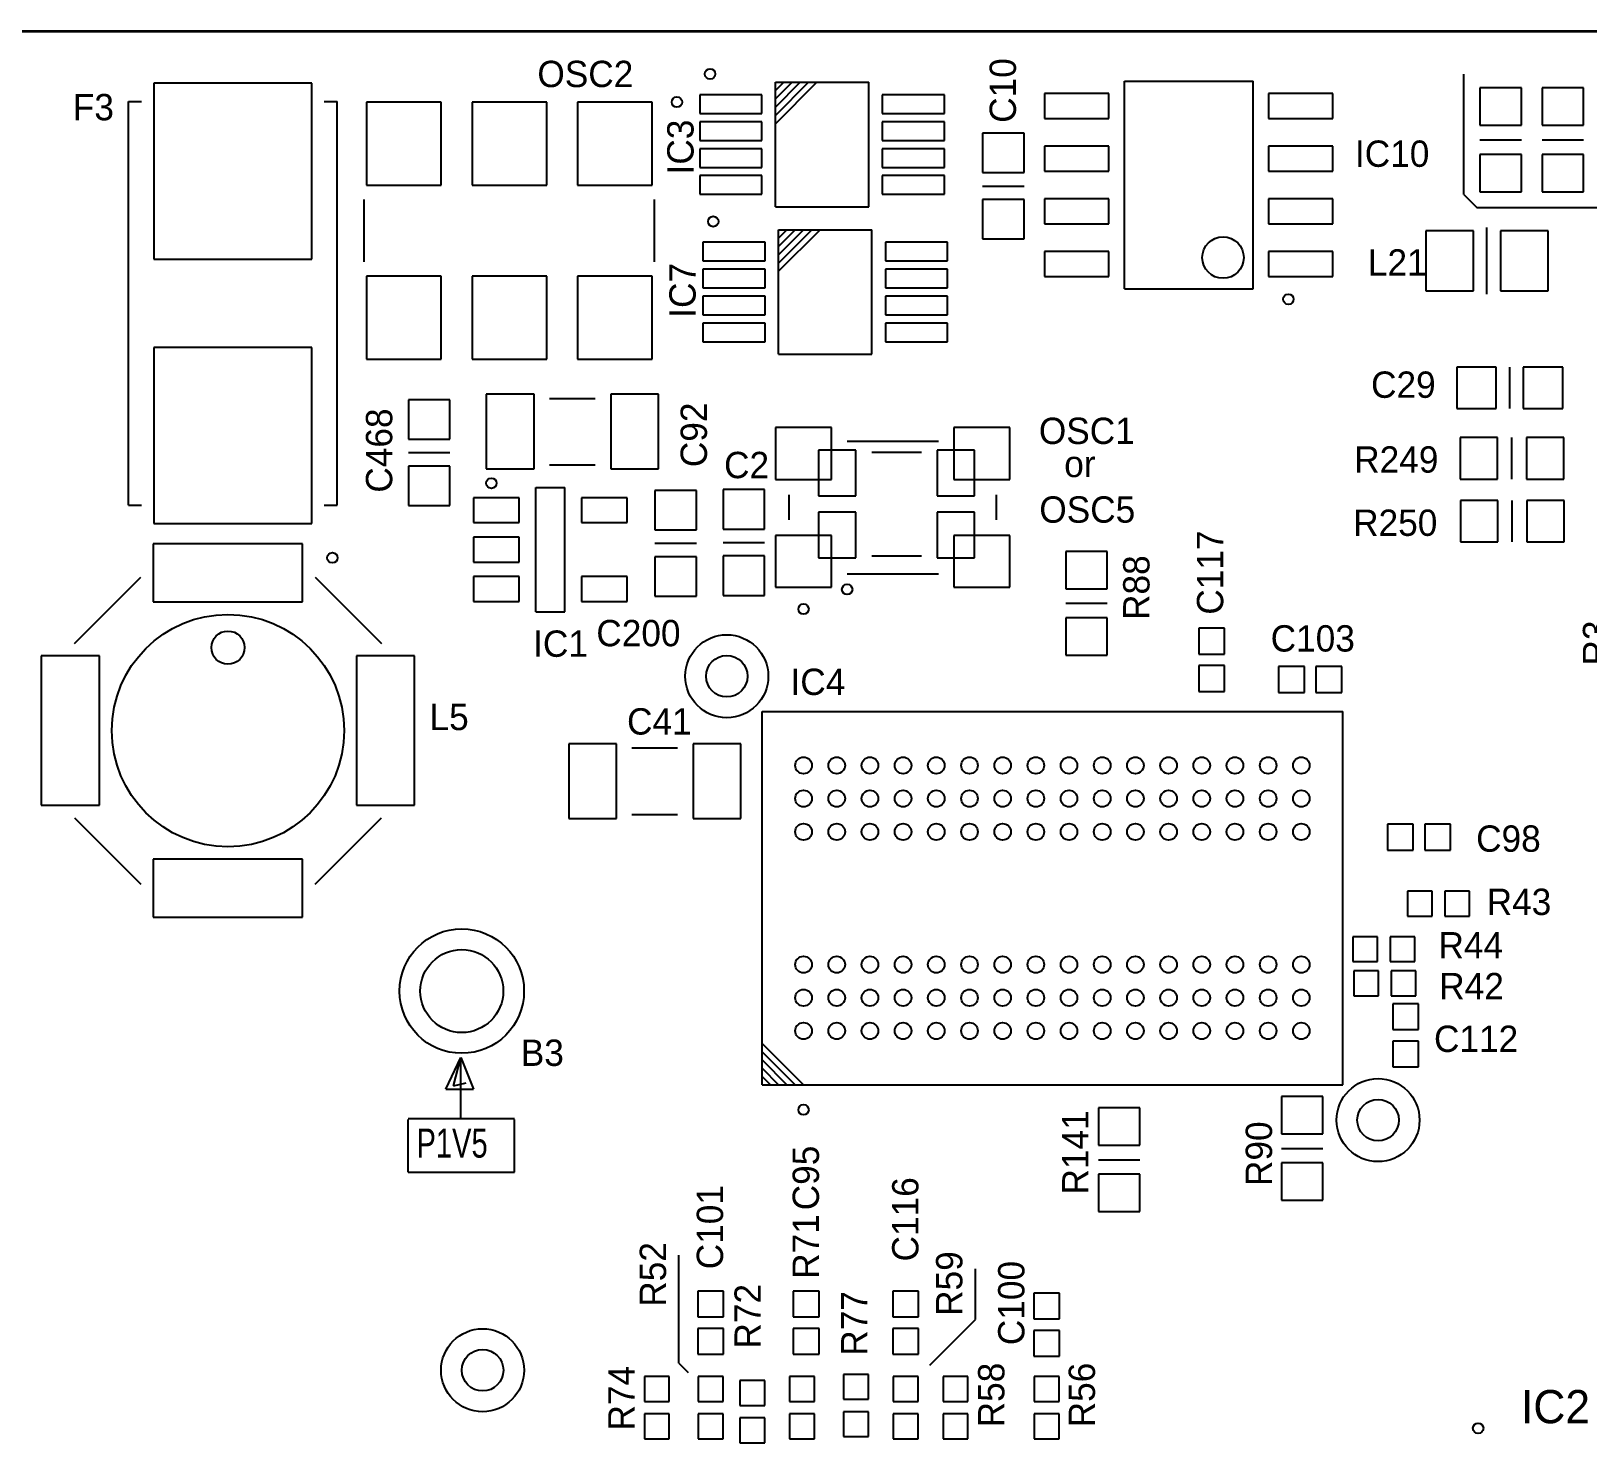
# Model space of a CAD drawing. Header units: millimetres. Extents: x -233 to 1, y -1 to 128.
# Drawn here: x -150.9 to -113.37, y 92.33 to 126.36 of the extents above; entities that cross this region are included whole.
import ezdxf

# ---------------------------------------------------------------- set-up
doc = ezdxf.new("R2010")
doc.units = ezdxf.units.MM
doc.header["$LTSCALE"] = 0.5
doc.layers.add('AM_2', color=141, linetype='Continuous', lineweight=35)
doc.layers.add('AM_2N', color=51, linetype='Continuous', lineweight=25)

msp = doc.modelspace()

# ---------------------------------------------------------------- linework, layer by layer
at = {"layer": 'AM_2'}
msp.add_line((-227.995, 126.361), (-56.595, 126.361), dxfattribs=at)
at = {"layer": 'AM_2N'}
for p, q in [((-144.131, 125.11), (-147.941, 125.11)), ((-147.941, 125.11), (-147.941, 120.865)), ((-144.131, 120.865), (-144.131, 125.11)), ((-132.956, 125.128), (-130.706, 125.128)), ((-132.956, 122.128), (-132.956, 125.128)), ((-132.956, 124.928), (-132.756, 125.128)), ((-132.956, 124.728), (-132.556, 125.128)), ((-132.956, 124.528), (-132.356, 125.128)), ((-132.956, 124.328), (-132.156, 125.128)), ((-132.956, 124.128), (-131.956, 125.128)), ((-130.706, 122.128), (-130.706, 125.128)), ((-124.541, 120.153), (-124.541, 125.153)), ((-124.541, 125.153), (-121.441, 125.153)), ((-121.441, 120.153), (-121.441, 125.153)), ((-116.362, 122.424), (-116.362, 125.32)), ((-114.974, 124.991), (-115.974, 124.991)), ((-115.974, 124.991), (-115.974, 124.091)), ((-114.974, 124.091), (-114.974, 124.991)), ((-113.474, 124.991), (-114.474, 124.991)), ((-114.474, 124.991), (-114.474, 124.091)), ((-113.474, 124.091), (-113.474, 124.991)), ((-148.551, 124.665), (-148.236, 124.665)), ((-148.551, 114.935), (-148.551, 124.665)), ((-143.837, 124.665), (-143.522, 124.665)), ((-143.521, 114.935), (-143.521, 124.665)), ((-141.01, 124.652), (-142.81, 124.652)), ((-142.81, 124.652), (-142.81, 122.652)), ((-141.01, 122.652), (-141.01, 124.652)), ((-138.47, 124.652), (-140.27, 124.652)), ((-140.27, 124.652), (-140.27, 122.652)), ((-138.47, 122.652), (-138.47, 124.652)), ((-135.93, 124.652), (-137.73, 124.652)), ((-137.73, 124.652), (-137.73, 122.652)), ((-135.93, 122.652), (-135.93, 124.652)), ((-134.781, 124.828), (-134.781, 124.378)), ((-133.281, 124.828), (-134.781, 124.828)), ((-133.281, 124.378), (-133.281, 124.828)), ((-130.381, 124.828), (-130.381, 124.378)), ((-128.881, 124.828), (-130.381, 124.828)), ((-128.881, 124.378), (-128.881, 124.828)), ((-124.916, 124.858), (-126.466, 124.858)), ((-126.466, 124.858), (-126.466, 124.258)), ((-124.916, 124.258), (-124.916, 124.858)), ((-119.516, 124.858), (-121.066, 124.858)), ((-121.066, 124.858), (-121.066, 124.258)), ((-119.516, 124.258), (-119.516, 124.858)), ((-134.781, 124.378), (-133.281, 124.378)), ((-130.381, 124.378), (-128.881, 124.378)), ((-126.466, 124.258), (-124.916, 124.258)), ((-121.066, 124.258), (-119.516, 124.258)), ((-134.781, 124.178), (-134.781, 123.728)), ((-133.281, 124.178), (-134.781, 124.178)), ((-133.281, 123.728), (-133.281, 124.178)), ((-130.381, 124.178), (-130.381, 123.728)), ((-128.881, 124.178), (-130.381, 124.178)), ((-128.881, 123.728), (-128.881, 124.178)), ((-126.961, 123.902), (-127.961, 123.902)), ((-127.961, 123.902), (-127.961, 122.952)), ((-126.961, 122.952), (-126.961, 123.902)), ((-115.974, 124.091), (-114.974, 124.091)), ((-114.474, 124.091), (-113.474, 124.091)), ((-134.781, 123.728), (-133.281, 123.728)), ((-134.781, 123.528), (-134.781, 123.078)), ((-133.281, 123.528), (-134.781, 123.528)), ((-133.281, 123.078), (-133.281, 123.528)), ((-130.381, 123.728), (-128.881, 123.728)), ((-130.381, 123.528), (-130.381, 123.078)), ((-128.881, 123.528), (-130.381, 123.528)), ((-128.881, 123.078), (-128.881, 123.528)), ((-124.916, 123.588), (-126.466, 123.588)), ((-126.466, 123.588), (-126.466, 122.988)), ((-124.916, 122.988), (-124.916, 123.588)), ((-119.516, 123.588), (-121.066, 123.588)), ((-121.066, 123.588), (-121.066, 122.988)), ((-119.516, 122.988), (-119.516, 123.588)), ((-115.974, 123.741), (-114.974, 123.741)), ((-114.474, 123.741), (-113.474, 123.741)), ((-114.974, 123.391), (-115.974, 123.391)), ((-115.974, 123.391), (-115.974, 122.491)), ((-114.974, 122.491), (-114.974, 123.391)), ((-113.474, 123.391), (-114.474, 123.391)), ((-114.474, 123.391), (-114.474, 122.491)), ((-113.474, 122.491), (-113.474, 123.391)), ((-134.781, 123.078), (-133.281, 123.078)), ((-134.781, 122.878), (-134.781, 122.428)), ((-133.281, 122.878), (-134.781, 122.878)), ((-133.281, 122.428), (-133.281, 122.878)), ((-130.381, 123.078), (-128.881, 123.078)), ((-130.381, 122.878), (-130.381, 122.428)), ((-128.881, 122.878), (-130.381, 122.878)), ((-128.881, 122.428), (-128.881, 122.878)), ((-127.961, 122.952), (-126.961, 122.952)), ((-126.466, 122.988), (-124.916, 122.988)), ((-121.066, 122.988), (-119.516, 122.988)), ((-142.81, 122.652), (-141.01, 122.652)), ((-140.27, 122.652), (-138.47, 122.652)), ((-137.73, 122.652), (-135.93, 122.652)), ((-134.781, 122.428), (-133.281, 122.428)), ((-130.381, 122.428), (-128.881, 122.428)), ((-127.961, 122.627), (-126.961, 122.627)), ((-116.362, 122.424), (-116.046, 122.109)), ((-115.974, 122.491), (-114.974, 122.491)), ((-114.474, 122.491), (-113.474, 122.491)), ((-142.87, 120.802), (-142.87, 122.302)), ((-135.87, 120.802), (-135.87, 122.302)), ((-132.956, 122.128), (-130.706, 122.128)), ((-126.961, 122.302), (-127.961, 122.302)), ((-127.961, 122.302), (-127.961, 121.352)), ((-126.961, 121.352), (-126.961, 122.302)), ((-124.916, 122.318), (-126.466, 122.318)), ((-126.466, 122.318), (-126.466, 121.718)), ((-124.916, 121.718), (-124.916, 122.318)), ((-119.516, 122.318), (-121.066, 122.318)), ((-121.066, 122.318), (-121.066, 121.718)), ((-119.516, 121.718), (-119.516, 122.318)), ((-116.046, 122.109), (-107.886, 122.109)), ((-126.466, 121.718), (-124.916, 121.718)), ((-121.066, 121.718), (-119.516, 121.718)), ((-115.803, 120.024), (-115.803, 121.624)), ((-134.705, 121.272), (-134.705, 120.822)), ((-133.205, 121.272), (-134.705, 121.272)), ((-133.205, 120.822), (-133.205, 121.272)), ((-132.88, 121.572), (-130.63, 121.572)), ((-132.88, 118.572), (-132.88, 121.572)), ((-132.88, 121.372), (-132.68, 121.572)), ((-132.88, 121.172), (-132.48, 121.572)), ((-132.88, 120.972), (-132.28, 121.572)), ((-132.88, 120.772), (-132.08, 121.572)), ((-132.88, 120.572), (-131.88, 121.572)), ((-130.63, 118.572), (-130.63, 121.572)), ((-130.305, 121.272), (-130.305, 120.822)), ((-128.805, 121.272), (-130.305, 121.272)), ((-128.805, 120.822), (-128.805, 121.272)), ((-127.961, 121.352), (-126.961, 121.352)), ((-116.128, 121.549), (-117.278, 121.549)), ((-117.278, 121.549), (-117.278, 120.099)), ((-116.128, 120.099), (-116.128, 121.549)), ((-114.328, 121.549), (-115.478, 121.549)), ((-115.478, 121.549), (-115.478, 120.099)), ((-114.328, 120.099), (-114.328, 121.549)), ((-147.941, 120.865), (-144.131, 120.865)), ((-124.916, 121.048), (-126.466, 121.048)), ((-126.466, 121.048), (-126.466, 120.448)), ((-124.916, 120.448), (-124.916, 121.048)), ((-119.516, 121.048), (-121.066, 121.048)), ((-121.066, 121.048), (-121.066, 120.448)), ((-119.516, 120.448), (-119.516, 121.048)), ((-134.705, 120.822), (-133.205, 120.822)), ((-134.705, 120.622), (-134.705, 120.172)), ((-133.205, 120.622), (-134.705, 120.622)), ((-133.205, 120.172), (-133.205, 120.622)), ((-130.305, 120.822), (-128.805, 120.822)), ((-130.305, 120.622), (-130.305, 120.172)), ((-128.805, 120.622), (-130.305, 120.622)), ((-128.805, 120.172), (-128.805, 120.622)), ((-141.01, 120.452), (-142.81, 120.452)), ((-142.81, 120.452), (-142.81, 118.452)), ((-141.01, 118.452), (-141.01, 120.452)), ((-138.47, 120.452), (-140.27, 120.452)), ((-140.27, 120.452), (-140.27, 118.452)), ((-138.47, 118.452), (-138.47, 120.452)), ((-135.93, 120.452), (-137.73, 120.452)), ((-137.73, 120.452), (-137.73, 118.452)), ((-135.93, 118.452), (-135.93, 120.452)), ((-134.705, 120.172), (-133.205, 120.172)), ((-130.305, 120.172), (-128.805, 120.172)), ((-126.466, 120.448), (-124.916, 120.448)), ((-124.541, 120.153), (-121.441, 120.153)), ((-121.066, 120.448), (-119.516, 120.448)), ((-117.278, 120.099), (-116.128, 120.099)), ((-115.478, 120.099), (-114.328, 120.099)), ((-134.705, 119.972), (-134.705, 119.522)), ((-133.205, 119.972), (-134.705, 119.972)), ((-133.205, 119.522), (-133.205, 119.972)), ((-130.305, 119.972), (-130.305, 119.522)), ((-128.805, 119.972), (-130.305, 119.972)), ((-128.805, 119.522), (-128.805, 119.972)), ((-134.705, 119.522), (-133.205, 119.522)), ((-130.305, 119.522), (-128.805, 119.522)), ((-134.705, 119.322), (-134.705, 118.872)), ((-133.205, 119.322), (-134.705, 119.322)), ((-133.205, 118.872), (-133.205, 119.322)), ((-130.305, 119.322), (-130.305, 118.872)), ((-128.805, 119.322), (-130.305, 119.322)), ((-128.805, 118.872), (-128.805, 119.322)), ((-144.131, 118.735), (-147.941, 118.735)), ((-147.941, 118.735), (-147.941, 114.49)), ((-144.131, 114.49), (-144.131, 118.735)), ((-134.705, 118.872), (-133.205, 118.872)), ((-130.305, 118.872), (-128.805, 118.872)), ((-142.81, 118.452), (-141.01, 118.452)), ((-140.27, 118.452), (-138.47, 118.452)), ((-137.73, 118.452), (-135.93, 118.452)), ((-132.88, 118.572), (-130.63, 118.572)), ((-116.527, 118.265), (-116.527, 117.265)), ((-115.577, 118.265), (-116.527, 118.265)), ((-115.577, 117.265), (-115.577, 118.265)), ((-115.252, 117.265), (-115.252, 118.265)), ((-114.927, 118.265), (-114.927, 117.265)), ((-113.977, 118.265), (-114.927, 118.265)), ((-113.977, 117.265), (-113.977, 118.265)), ((-140.804, 117.476), (-141.804, 117.476)), ((-141.804, 117.476), (-141.804, 116.526)), ((-140.804, 116.526), (-140.804, 117.476)), ((-138.775, 117.609), (-139.925, 117.609)), ((-139.925, 117.609), (-139.925, 115.809)), ((-138.775, 115.809), (-138.775, 117.609)), ((-138.4, 117.509), (-137.3, 117.509)), ((-135.775, 117.609), (-136.925, 117.609)), ((-136.925, 117.609), (-136.925, 115.809)), ((-135.775, 115.809), (-135.775, 117.609)), ((-116.527, 117.265), (-115.577, 117.265)), ((-114.927, 117.265), (-113.977, 117.265)), ((-131.603, 116.805), (-132.953, 116.805)), ((-132.953, 116.805), (-132.953, 115.555)), ((-131.603, 115.555), (-131.603, 116.805)), ((-127.303, 116.805), (-128.653, 116.805)), ((-128.653, 116.805), (-128.653, 115.555)), ((-127.303, 115.555), (-127.303, 116.805)), ((-141.804, 116.526), (-140.804, 116.526)), ((-131.228, 116.48), (-129.028, 116.48)), ((-116.452, 116.563), (-116.452, 115.563)), ((-115.552, 116.563), (-116.452, 116.563)), ((-115.552, 115.563), (-115.552, 116.563)), ((-115.202, 115.563), (-115.202, 116.563)), ((-114.852, 116.563), (-114.852, 115.563)), ((-113.952, 116.563), (-114.852, 116.563)), ((-113.952, 115.563), (-113.952, 116.563)), ((-141.804, 116.201), (-140.804, 116.201)), ((-131.014, 116.262), (-131.914, 116.262)), ((-131.914, 116.262), (-131.914, 115.162)), ((-131.014, 115.162), (-131.014, 116.262)), ((-130.634, 116.212), (-129.434, 116.212)), ((-128.154, 116.262), (-129.054, 116.262)), ((-129.054, 116.262), (-129.054, 115.162)), ((-128.154, 115.162), (-128.154, 116.262)), ((-140.804, 115.876), (-141.804, 115.876)), ((-141.804, 115.876), (-141.804, 114.926)), ((-140.804, 114.926), (-140.804, 115.876)), ((-139.925, 115.809), (-138.775, 115.809)), ((-138.4, 115.909), (-137.3, 115.909)), ((-136.925, 115.809), (-135.775, 115.809)), ((-138.733, 115.364), (-138.033, 115.364)), ((-138.733, 112.364), (-138.733, 115.364)), ((-138.033, 112.364), (-138.033, 115.364)), ((-134.861, 115.292), (-135.861, 115.292)), ((-135.861, 115.292), (-135.861, 114.342)), ((-134.861, 114.342), (-134.861, 115.292)), ((-133.217, 115.31), (-134.217, 115.31)), ((-134.217, 115.31), (-134.217, 114.36)), ((-133.217, 114.36), (-133.217, 115.31)), ((-132.953, 115.555), (-131.603, 115.555)), ((-128.653, 115.555), (-127.303, 115.555)), ((-116.452, 115.563), (-115.552, 115.563)), ((-114.852, 115.563), (-113.952, 115.563)), ((-148.551, 114.935), (-148.236, 114.935)), ((-143.836, 114.935), (-143.521, 114.935)), ((-141.804, 114.926), (-140.804, 114.926)), ((-140.233, 115.114), (-140.233, 114.514)), ((-139.133, 115.114), (-140.233, 115.114)), ((-139.133, 114.514), (-139.133, 115.114)), ((-137.633, 115.114), (-137.633, 114.514)), ((-136.533, 115.114), (-137.633, 115.114)), ((-136.533, 114.514), (-136.533, 115.114)), ((-132.628, 114.58), (-132.628, 115.18)), ((-131.914, 115.162), (-131.014, 115.162)), ((-129.054, 115.162), (-128.154, 115.162)), ((-127.628, 114.58), (-127.628, 115.18)), ((-116.443, 115.05), (-116.443, 114.05)), ((-115.543, 115.05), (-116.443, 115.05)), ((-115.543, 114.05), (-115.543, 115.05)), ((-115.193, 114.05), (-115.193, 115.05)), ((-114.843, 115.05), (-114.843, 114.05)), ((-113.943, 115.05), (-114.843, 115.05)), ((-113.943, 114.05), (-113.943, 115.05)), ((-147.941, 114.49), (-144.131, 114.49)), ((-140.233, 114.514), (-139.133, 114.514)), ((-137.633, 114.514), (-136.533, 114.514)), ((-131.014, 114.762), (-131.914, 114.762)), ((-131.914, 114.762), (-131.914, 113.662)), ((-131.014, 113.662), (-131.014, 114.762)), ((-128.154, 114.762), (-129.054, 114.762)), ((-129.054, 114.762), (-129.054, 113.662)), ((-128.154, 113.662), (-128.154, 114.762)), ((-140.233, 114.164), (-140.233, 113.564)), ((-139.133, 114.164), (-140.233, 114.164)), ((-139.133, 113.564), (-139.133, 114.164)), ((-135.861, 114.342), (-134.861, 114.342)), ((-134.217, 114.36), (-133.217, 114.36)), ((-131.603, 114.205), (-132.953, 114.205)), ((-132.953, 114.205), (-132.953, 112.955)), ((-131.603, 112.955), (-131.603, 114.205)), ((-127.303, 114.205), (-128.653, 114.205)), ((-128.653, 114.205), (-128.653, 112.955)), ((-127.303, 112.955), (-127.303, 114.205)), ((-144.353, 114.001), (-147.953, 114.001)), ((-147.953, 114.001), (-147.953, 112.601)), ((-144.353, 112.601), (-144.353, 114.001)), ((-135.861, 114.017), (-134.861, 114.017)), ((-134.217, 114.035), (-133.217, 114.035)), ((-130.634, 113.712), (-129.434, 113.712)), ((-124.955, 113.819), (-125.955, 113.819)), ((-125.955, 113.819), (-125.955, 112.919)), ((-124.955, 112.919), (-124.955, 113.819)), ((-116.443, 114.05), (-115.543, 114.05)), ((-114.843, 114.05), (-113.943, 114.05)), ((-140.233, 113.564), (-139.133, 113.564)), ((-134.861, 113.692), (-135.861, 113.692)), ((-135.861, 113.692), (-135.861, 112.742)), ((-134.861, 112.742), (-134.861, 113.692)), ((-133.217, 113.71), (-134.217, 113.71)), ((-134.217, 113.71), (-134.217, 112.76)), ((-133.217, 112.76), (-133.217, 113.71)), ((-131.914, 113.662), (-131.014, 113.662)), ((-129.054, 113.662), (-128.154, 113.662)), ((-149.853, 111.601), (-148.253, 113.201)), ((-144.053, 113.201), (-142.453, 111.601)), ((-140.233, 113.214), (-140.233, 112.614)), ((-139.133, 113.214), (-140.233, 113.214)), ((-139.133, 112.614), (-139.133, 113.214)), ((-137.633, 113.214), (-137.633, 112.614)), ((-136.533, 113.214), (-137.633, 113.214)), ((-136.533, 112.614), (-136.533, 113.214)), ((-131.228, 113.28), (-129.028, 113.28)), ((-147.953, 112.601), (-144.353, 112.601)), ((-140.233, 112.614), (-139.133, 112.614)), ((-137.633, 112.614), (-136.533, 112.614)), ((-135.861, 112.742), (-134.861, 112.742)), ((-134.217, 112.76), (-133.217, 112.76)), ((-132.953, 112.955), (-131.603, 112.955)), ((-128.653, 112.955), (-127.303, 112.955)), ((-125.955, 112.919), (-124.955, 112.919)), ((-138.733, 112.364), (-138.033, 112.364)), ((-125.955, 112.569), (-124.955, 112.569)), ((-124.955, 112.219), (-125.955, 112.219)), ((-125.955, 112.219), (-125.955, 111.319)), ((-124.955, 111.319), (-124.955, 112.219)), ((-122.13, 111.967), (-122.75, 111.967)), ((-122.75, 111.967), (-122.75, 111.347)), ((-122.13, 111.347), (-122.13, 111.967)), ((-149.253, 111.301), (-150.653, 111.301)), ((-150.653, 111.301), (-150.653, 107.701)), ((-149.253, 107.701), (-149.253, 111.301)), ((-141.653, 111.301), (-143.053, 111.301)), ((-143.053, 111.301), (-143.053, 107.701)), ((-141.653, 107.701), (-141.653, 111.301)), ((-125.955, 111.319), (-124.955, 111.319)), ((-122.75, 111.347), (-122.13, 111.347)), ((-122.13, 111.067), (-122.75, 111.067)), ((-122.75, 111.067), (-122.75, 110.447)), ((-122.13, 110.447), (-122.13, 111.067)), ((-120.205, 111.042), (-120.825, 111.042)), ((-120.825, 111.042), (-120.825, 110.422)), ((-120.205, 110.422), (-120.205, 111.042)), ((-119.305, 111.042), (-119.925, 111.042)), ((-119.925, 111.042), (-119.925, 110.422)), ((-119.305, 110.422), (-119.305, 111.042)), ((-122.75, 110.447), (-122.13, 110.447)), ((-120.825, 110.422), (-120.205, 110.422)), ((-119.925, 110.422), (-119.305, 110.422)), ((-133.278, 100.961), (-133.278, 109.961)), ((-133.278, 109.961), (-119.278, 109.961)), ((-119.278, 100.961), (-119.278, 109.961)), ((-136.79, 109.182), (-137.94, 109.182)), ((-137.94, 109.182), (-137.94, 107.382)), ((-136.79, 107.382), (-136.79, 109.182)), ((-136.415, 109.082), (-135.315, 109.082)), ((-133.79, 109.182), (-134.94, 109.182)), ((-134.94, 109.182), (-134.94, 107.382)), ((-133.79, 107.382), (-133.79, 109.182)), ((-150.653, 107.701), (-149.253, 107.701)), ((-149.853, 107.401), (-148.253, 105.801)), ((-144.053, 105.801), (-142.453, 107.401)), ((-143.053, 107.701), (-141.653, 107.701)), ((-137.94, 107.382), (-136.79, 107.382)), ((-136.415, 107.482), (-135.315, 107.482)), ((-134.94, 107.382), (-133.79, 107.382)), ((-117.58, 107.242), (-118.2, 107.242)), ((-118.2, 107.242), (-118.2, 106.622)), ((-117.58, 106.622), (-117.58, 107.242)), ((-116.68, 107.242), (-117.3, 107.242)), ((-117.3, 107.242), (-117.3, 106.622)), ((-116.68, 106.622), (-116.68, 107.242)), ((-118.2, 106.622), (-117.58, 106.622)), ((-117.3, 106.622), (-116.68, 106.622)), ((-144.353, 106.401), (-147.953, 106.401)), ((-147.953, 106.401), (-147.953, 105.001)), ((-144.353, 105.001), (-144.353, 106.401)), ((-117.721, 105.63), (-117.721, 105.03)), ((-117.121, 105.63), (-117.721, 105.63)), ((-117.121, 105.03), (-117.121, 105.63)), ((-116.821, 105.63), (-116.821, 105.03)), ((-116.221, 105.63), (-116.821, 105.63)), ((-116.221, 105.03), (-116.221, 105.63)), ((-147.953, 105.001), (-144.353, 105.001)), ((-117.721, 105.03), (-117.121, 105.03)), ((-116.821, 105.03), (-116.221, 105.03)), ((-119.04, 104.532), (-119.04, 103.932)), ((-118.44, 104.532), (-119.04, 104.532)), ((-118.44, 103.932), (-118.44, 104.532)), ((-118.14, 104.532), (-118.14, 103.932)), ((-117.54, 104.532), (-118.14, 104.532)), ((-117.54, 103.932), (-117.54, 104.532)), ((-119.04, 103.932), (-118.44, 103.932)), ((-119.015, 103.707), (-119.015, 103.107)), ((-118.415, 103.707), (-119.015, 103.707)), ((-118.415, 103.107), (-118.415, 103.707)), ((-118.14, 103.932), (-117.54, 103.932)), ((-118.115, 103.707), (-118.115, 103.107)), ((-117.515, 103.707), (-118.115, 103.707)), ((-117.515, 103.107), (-117.515, 103.707)), ((-119.015, 103.107), (-118.415, 103.107)), ((-118.115, 103.107), (-117.515, 103.107)), ((-117.455, 102.917), (-118.075, 102.917)), ((-118.075, 102.917), (-118.075, 102.297)), ((-117.455, 102.297), (-117.455, 102.917)), ((-118.075, 102.297), (-117.455, 102.297)), ((-133.278, 101.961), (-132.278, 100.961)), ((-133.278, 101.761), (-132.478, 100.961)), ((-117.455, 102.017), (-118.075, 102.017)), ((-118.075, 102.017), (-118.075, 101.397)), ((-117.455, 101.397), (-117.455, 102.017)), ((-140.898, 100.859), (-140.542, 101.621)), ((-140.72, 100.936), (-140.542, 101.621)), ((-140.542, 101.621), (-140.238, 100.859)), ((-140.542, 100.148), (-140.542, 101.621)), ((-133.278, 101.561), (-132.678, 100.961)), ((-133.278, 101.361), (-132.878, 100.961)), ((-118.075, 101.397), (-117.455, 101.397)), ((-140.72, 100.936), (-140.415, 101.012)), ((-133.278, 101.161), (-133.078, 100.961)), ((-133.278, 100.961), (-119.278, 100.961)), ((-140.898, 100.859), (-140.238, 100.859)), ((-119.758, 100.68), (-120.758, 100.68)), ((-120.758, 100.68), (-120.758, 99.78)), ((-119.758, 99.78), (-119.758, 100.68)), ((-124.167, 100.408), (-125.167, 100.408)), ((-125.167, 100.408), (-125.167, 99.508)), ((-124.167, 99.508), (-124.167, 100.408)), ((-141.812, 100.148), (-139.247, 100.148)), ((-141.812, 98.853), (-141.812, 100.123)), ((-139.247, 98.853), (-139.247, 100.123)), ((-125.167, 99.508), (-124.167, 99.508)), ((-120.758, 99.78), (-119.758, 99.78)), ((-125.167, 99.158), (-124.167, 99.158)), ((-120.758, 99.43), (-119.758, 99.43)), ((-119.758, 99.08), (-120.758, 99.08)), ((-120.758, 99.08), (-120.758, 98.18)), ((-119.758, 98.18), (-119.758, 99.08)), ((-141.812, 98.853), (-139.247, 98.853)), ((-124.167, 98.808), (-125.167, 98.808)), ((-125.167, 98.808), (-125.167, 97.908)), ((-124.167, 97.908), (-124.167, 98.808)), ((-120.758, 98.18), (-119.758, 98.18)), ((-125.167, 97.908), (-124.167, 97.908)), ((-135.283, 94.255), (-135.283, 96.855)), ((-128.133, 95.305), (-128.133, 96.53)), ((-134.205, 95.992), (-134.825, 95.992)), ((-134.825, 95.992), (-134.825, 95.372)), ((-134.205, 95.372), (-134.205, 95.992)), ((-131.905, 95.992), (-132.525, 95.992)), ((-132.525, 95.992), (-132.525, 95.372)), ((-131.905, 95.372), (-131.905, 95.992)), ((-129.505, 95.992), (-130.125, 95.992)), ((-130.125, 95.992), (-130.125, 95.372)), ((-129.505, 95.372), (-129.505, 95.992)), ((-126.105, 95.942), (-126.725, 95.942)), ((-126.725, 95.942), (-126.725, 95.322)), ((-126.105, 95.322), (-126.105, 95.942)), ((-134.825, 95.372), (-134.205, 95.372)), ((-132.525, 95.372), (-131.905, 95.372)), ((-130.125, 95.372), (-129.505, 95.372)), ((-126.725, 95.322), (-126.105, 95.322)), ((-134.205, 95.092), (-134.825, 95.092)), ((-134.825, 95.092), (-134.825, 94.472)), ((-134.205, 94.472), (-134.205, 95.092)), ((-131.905, 95.092), (-132.525, 95.092)), ((-132.525, 95.092), (-132.525, 94.472)), ((-131.905, 94.472), (-131.905, 95.092)), ((-129.505, 95.092), (-130.125, 95.092)), ((-130.125, 95.092), (-130.125, 94.472)), ((-129.505, 94.472), (-129.505, 95.092)), ((-129.233, 94.205), (-128.133, 95.305)), ((-126.105, 95.042), (-126.725, 95.042)), ((-126.725, 95.042), (-126.725, 94.422)), ((-126.105, 94.422), (-126.105, 95.042)), ((-135.283, 94.255), (-135.058, 94.03)), ((-134.825, 94.472), (-134.205, 94.472)), ((-132.525, 94.472), (-131.905, 94.472)), ((-130.125, 94.472), (-129.505, 94.472)), ((-126.725, 94.422), (-126.105, 94.422)), ((-135.515, 93.932), (-136.115, 93.932)), ((-136.115, 93.932), (-136.115, 93.332)), ((-135.515, 93.332), (-135.515, 93.932)), ((-134.215, 93.932), (-134.815, 93.932)), ((-134.815, 93.932), (-134.815, 93.332)), ((-134.215, 93.332), (-134.215, 93.932)), ((-133.215, 93.832), (-133.815, 93.832)), ((-133.815, 93.832), (-133.815, 93.232)), ((-133.215, 93.232), (-133.215, 93.832)), ((-132.015, 93.932), (-132.615, 93.932)), ((-132.615, 93.932), (-132.615, 93.332)), ((-132.015, 93.332), (-132.015, 93.932)), ((-130.715, 93.982), (-131.315, 93.982)), ((-131.315, 93.982), (-131.315, 93.382)), ((-130.715, 93.382), (-130.715, 93.982)), ((-129.515, 93.932), (-130.115, 93.932)), ((-130.115, 93.932), (-130.115, 93.332)), ((-129.515, 93.332), (-129.515, 93.932)), ((-128.315, 93.932), (-128.915, 93.932)), ((-128.915, 93.932), (-128.915, 93.332)), ((-128.315, 93.332), (-128.315, 93.932)), ((-126.115, 93.932), (-126.715, 93.932)), ((-126.715, 93.932), (-126.715, 93.332)), ((-126.115, 93.332), (-126.115, 93.932)), ((-136.115, 93.332), (-135.515, 93.332)), ((-134.815, 93.332), (-134.215, 93.332)), ((-133.815, 93.232), (-133.215, 93.232)), ((-132.615, 93.332), (-132.015, 93.332)), ((-131.315, 93.382), (-130.715, 93.382)), ((-130.715, 93.082), (-131.315, 93.082)), ((-131.315, 93.082), (-131.315, 92.482)), ((-130.715, 92.482), (-130.715, 93.082)), ((-130.115, 93.332), (-129.515, 93.332)), ((-128.915, 93.332), (-128.315, 93.332)), ((-126.715, 93.332), (-126.115, 93.332)), ((-135.515, 93.032), (-136.115, 93.032)), ((-136.115, 93.032), (-136.115, 92.432)), ((-135.515, 92.432), (-135.515, 93.032)), ((-134.215, 93.032), (-134.815, 93.032)), ((-134.815, 93.032), (-134.815, 92.432)), ((-134.215, 92.432), (-134.215, 93.032)), ((-133.215, 92.932), (-133.815, 92.932)), ((-133.815, 92.932), (-133.815, 92.332)), ((-133.215, 92.332), (-133.215, 92.932)), ((-132.015, 93.032), (-132.615, 93.032)), ((-132.615, 93.032), (-132.615, 92.432)), ((-132.015, 92.432), (-132.015, 93.032)), ((-129.515, 93.032), (-130.115, 93.032)), ((-130.115, 93.032), (-130.115, 92.432)), ((-129.515, 92.432), (-129.515, 93.032)), ((-128.315, 93.032), (-128.915, 93.032)), ((-128.915, 93.032), (-128.915, 92.432)), ((-128.315, 92.432), (-128.315, 93.032)), ((-126.115, 93.032), (-126.715, 93.032)), ((-126.715, 93.032), (-126.715, 92.432)), ((-126.115, 92.432), (-126.115, 93.032)), ((-136.115, 92.432), (-135.515, 92.432)), ((-134.815, 92.432), (-134.215, 92.432)), ((-133.815, 92.332), (-133.215, 92.332)), ((-132.615, 92.432), (-132.015, 92.432)), ((-131.315, 92.482), (-130.715, 92.482)), ((-130.115, 92.432), (-129.515, 92.432)), ((-128.915, 92.432), (-128.315, 92.432)), ((-126.715, 92.432), (-126.115, 92.432))]:
    msp.add_line(p, q, dxfattribs=at)
for centre, radius in [((-134.531, 125.328), 0.125), ((-135.33, 124.652), 0.125), ((-134.455, 121.772), 0.125), ((-122.166, 120.903), 0.5), ((-120.591, 119.898), 0.125), ((-139.804, 115.464), 0.125), ((-143.637, 113.666), 0.125), ((-131.226, 112.904), 0.125), ((-146.153, 109.501), 2.8), ((-132.278, 112.43), 0.125), ((-146.153, 111.501), 0.4), ((-134.128, 110.811), 1), ((-134.128, 110.811), 0.5), ((-132.278, 108.661), 0.2), ((-131.478, 108.661), 0.2), ((-130.678, 108.661), 0.2), ((-129.878, 108.661), 0.2), ((-129.078, 108.661), 0.2), ((-128.278, 108.661), 0.2), ((-127.478, 108.661), 0.2), ((-126.678, 108.661), 0.2), ((-125.878, 108.661), 0.2), ((-125.078, 108.661), 0.2), ((-124.278, 108.661), 0.2), ((-123.478, 108.661), 0.2), ((-122.678, 108.661), 0.2), ((-121.878, 108.661), 0.2), ((-121.078, 108.661), 0.2), ((-120.278, 108.661), 0.2), ((-132.278, 107.861), 0.2), ((-131.478, 107.861), 0.2), ((-130.678, 107.861), 0.2), ((-129.878, 107.861), 0.2), ((-129.078, 107.861), 0.2), ((-128.278, 107.861), 0.2), ((-127.478, 107.861), 0.2), ((-126.678, 107.861), 0.2), ((-125.878, 107.861), 0.2), ((-125.078, 107.861), 0.2), ((-124.278, 107.861), 0.2), ((-123.478, 107.861), 0.2), ((-122.678, 107.861), 0.2), ((-121.878, 107.861), 0.2), ((-121.078, 107.861), 0.2), ((-120.278, 107.861), 0.2), ((-132.278, 107.061), 0.2), ((-131.478, 107.061), 0.2), ((-130.678, 107.061), 0.2), ((-129.878, 107.061), 0.2), ((-129.078, 107.061), 0.2), ((-128.278, 107.061), 0.2), ((-127.478, 107.061), 0.2), ((-126.678, 107.061), 0.2), ((-125.878, 107.061), 0.2), ((-125.078, 107.061), 0.2), ((-124.278, 107.061), 0.2), ((-123.478, 107.061), 0.2), ((-122.678, 107.061), 0.2), ((-121.878, 107.061), 0.2), ((-121.078, 107.061), 0.2), ((-120.278, 107.061), 0.2), ((-140.517, 103.222), 1.5), ((-140.517, 103.222), 1), ((-132.278, 103.861), 0.2), ((-131.478, 103.861), 0.2), ((-130.678, 103.861), 0.2), ((-129.878, 103.861), 0.2), ((-129.078, 103.861), 0.2), ((-128.278, 103.861), 0.2), ((-127.478, 103.861), 0.2), ((-126.678, 103.861), 0.2), ((-125.878, 103.861), 0.2), ((-125.078, 103.861), 0.2), ((-124.278, 103.861), 0.2), ((-123.478, 103.861), 0.2), ((-122.678, 103.861), 0.2), ((-121.878, 103.861), 0.2), ((-121.078, 103.861), 0.2), ((-120.278, 103.861), 0.2), ((-132.278, 103.061), 0.2), ((-131.478, 103.061), 0.2), ((-130.678, 103.061), 0.2), ((-129.878, 103.061), 0.2), ((-129.078, 103.061), 0.2), ((-128.278, 103.061), 0.2), ((-127.478, 103.061), 0.2), ((-126.678, 103.061), 0.2), ((-125.878, 103.061), 0.2), ((-125.078, 103.061), 0.2), ((-124.278, 103.061), 0.2), ((-123.478, 103.061), 0.2), ((-122.678, 103.061), 0.2), ((-121.878, 103.061), 0.2), ((-121.078, 103.061), 0.2), ((-120.278, 103.061), 0.2), ((-132.278, 102.261), 0.2), ((-131.478, 102.261), 0.2), ((-130.678, 102.261), 0.2), ((-129.878, 102.261), 0.2), ((-129.078, 102.261), 0.2), ((-128.278, 102.261), 0.2), ((-127.478, 102.261), 0.2), ((-126.678, 102.261), 0.2), ((-125.878, 102.261), 0.2), ((-125.078, 102.261), 0.2), ((-124.278, 102.261), 0.2), ((-123.478, 102.261), 0.2), ((-122.678, 102.261), 0.2), ((-121.878, 102.261), 0.2), ((-121.078, 102.261), 0.2), ((-120.278, 102.261), 0.2), ((-118.428, 100.111), 1), ((-118.428, 100.111), 0.5), ((-132.278, 100.361), 0.125), ((-140.015, 94.082), 1), ((-140.015, 94.082), 0.5), ((-116.015, 92.682), 0.125)]:
    msp.add_circle(centre, radius, dxfattribs=at)

# ---------------------------------------------------------------- texts
for s, height, rotation, p in [('OSC2', 0.635, 360, (-138.694, 125.012)), ('C10', 0.635, 90, (-127.157, 124.151)), ('F3', 0.635, 360, (-149.894, 124.212)), ('IC3', 0.635, 90, (-134.929, 122.907)), ('IC10', 0.635, 360, (-118.985, 123.09)), ('L21', 0.635, 360, (-118.673, 120.468)), ('IC7', 0.635, 90, (-134.878, 119.452)), ('C468', 0.635, 90, (-142.193, 115.236)), ('C92', 0.635, 90, (-134.606, 115.851)), ('R249', 0.635, 360, (-119.003, 115.718)), ('C2', 0.635, 360, (-134.194, 115.585)), ('OSC5', 0.635, 360, (-126.594, 114.512)), ('R250', 0.635, 360, (-119.029, 114.194)), ('C117', 0.635, 90, (-122.16, 112.295)), ('R88', 0.635, 90, (-123.938, 112.168)), ('IC1', 0.635, 360, (-138.797, 111.279)), ('C200', 0.635, 360, (-137.273, 111.533)), ('C103', 0.635, 360, (-121.017, 111.406)), ('R3', 0.635, 90, (-112.856, 111.07)), ('IC4', 0.635, 360, (-132.592, 110.359)), ('L5', 0.635, 360, (-141.294, 109.512)), ('C112', 0.635, 360, (-117.08, 101.754)), ('R141', 0.635, 90, (-125.409, 98.319)), ('R90', 0.635, 90, (-120.984, 98.523)), ('C95', 0.635, 90, (-131.906, 97.938)), ('C101', 0.635, 90, (-134.218, 96.516)), ('C116', 0.635, 90, (-129.508, 96.705)), ('R71', 0.635, 90, (-131.906, 96.287)), ('R52', 0.635, 90, (-135.592, 95.614)), ('R59', 0.635, 90, (-128.449, 95.393)), ('C100', 0.635, 90, (-126.953, 94.687)), ('R72', 0.635, 90, (-133.308, 94.605)), ('R77', 0.635, 90, (-130.738, 94.433)), ('R58', 0.635, 90, (-127.436, 92.706)), ('R56', 0.635, 90, (-125.252, 92.706)), ('R74', 0.635, 90, (-136.351, 92.63)), ('IC2', 0.8, 360, (-114.983, 92.805))]:
    msp.add_text(s, height=height, rotation=rotation, dxfattribs=at).set_placement(p)
for s, p in [('C29', (-118.597, 117.522)), ('OSC1', (-126.605, 116.409)), ('or', (-125.994, 115.612)), ('C41', (-136.533, 109.405)), ('C98', (-116.064, 106.58)), ('R43', (-115.81, 105.056)), ('R44', (-116.971, 104.009)), ('R42', (-116.953, 103.024)), ('B3', (-139.095, 101.418))]:
    msp.add_text(s, height=0.635, dxfattribs=at).set_placement(p)
at = {"layer": 'AM_2N', "width": 0.75}
msp.add_text('P1V5', height=0.7, rotation=360, dxfattribs=at).set_placement((-141.609, 99.208))

doc.saveas('drawing.dxf')
